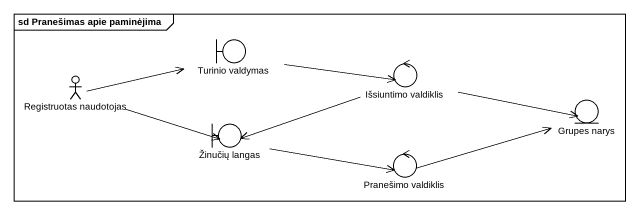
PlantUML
@startuml
mainframe sd Pranešimas apie paminėjima
boundary "Turinio valdymas" as Turinio_valdymas
control "Išsiuntimo valdiklis" as Išsiuntimo_valdiklis
actor "Registruotas naudotojas" as Registruotas_naudotojas
entity "Grupes narys" as Grupes_narys
boundary "Žinučių langas" as Žinučių_langas
control "Pranešimo valdiklis" as Pranešimo_valdiklis
Turinio_valdymas -right-> Išsiuntimo_valdiklis
Išsiuntimo_valdiklis -right-> Grupes_narys
Išsiuntimo_valdiklis -left-> Žinučių_langas
Registruotas_naudotojas -right-> Turinio_valdymas
Registruotas_naudotojas -right-> Žinučių_langas
Žinučių_langas -right-> Pranešimo_valdiklis
Pranešimo_valdiklis -right-> Grupes_narys
@enduml
